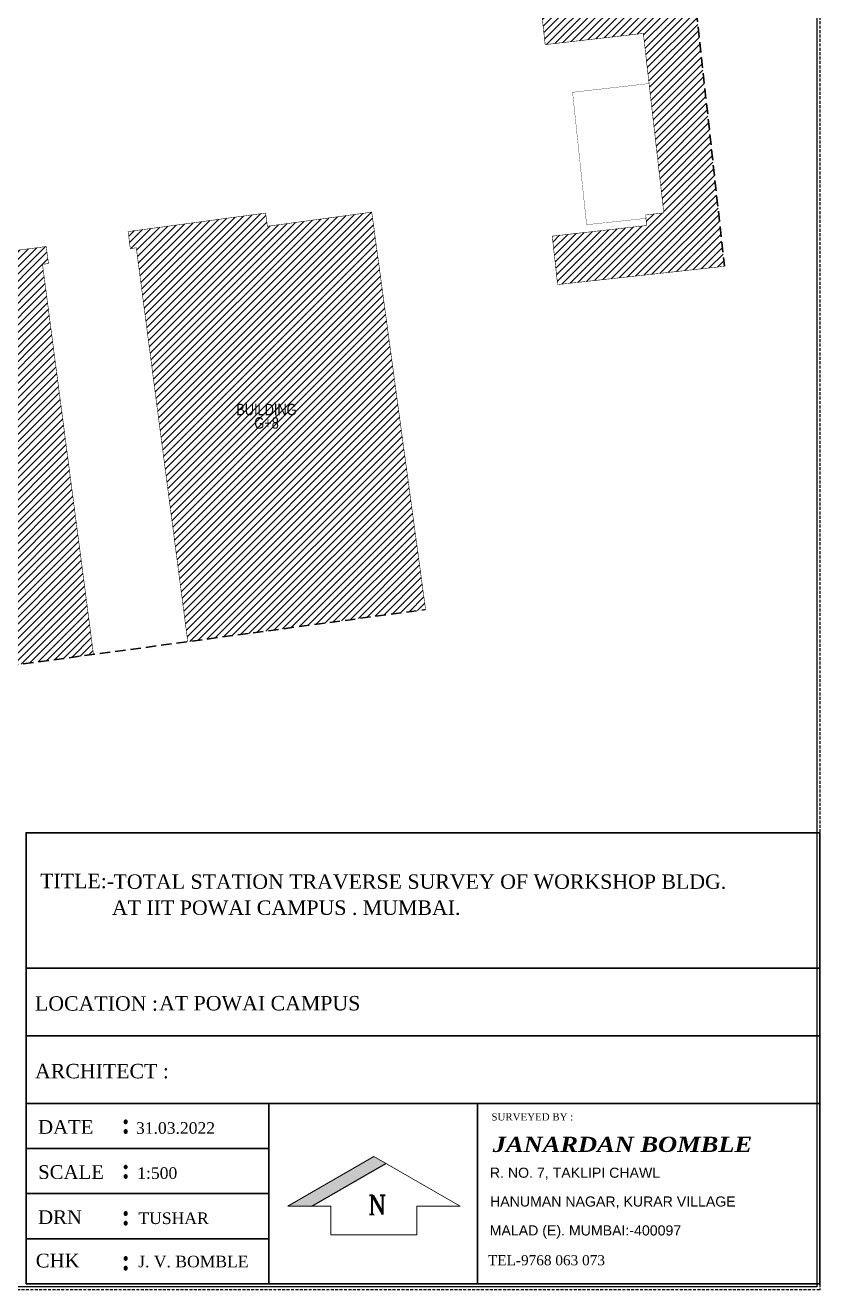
# Model space of a CAD drawing. Header units: inches. Extents: x 1254 to 1542, y 933 to 1230.
# Drawn here: x 1474.4 to 1541.8, y 933.3 to 1040.7 of the extents above; entities that cross this region are included whole.
import ezdxf
from ezdxf.enums import TextEntityAlignment as Align

# ---------------------------------------------------------------- set-up
doc = ezdxf.new("R2010")
doc.units = ezdxf.units.IN
doc.header["$MEASUREMENT"] = 0
doc.linetypes.add('HIDDEN', pattern=[0.375, 0.25, -0.125])
for name, color, linetype in [('bldg.', 1, 'Continuous'), ('comp. wall', 7, 'Continuous'), ('DRAIN (S.W)', 130, 'HIDDEN'), ('HACH BLDG.', 182, 'Continuous'), ('PR LINE', 241, 'Continuous'), ('text', 7, 'Continuous')]:
    doc.layers.add(name, color=color, linetype=linetype)
for name, color, linetype, lineweight in [('NAME-BLOCK', 1, 'Continuous', 13), ('S NO', 7, 'Continuous', 13), ('TXT', 7, 'Continuous', 13)]:
    doc.layers.add(name, color=color, linetype=linetype, lineweight=lineweight)
doc.styles.add('PRERNA1', font='timesbi.ttf')
doc.styles.add('ROMANS', font='romanc.shx')
doc.styles.add('ROMANT', font='times.ttf')
doc.styles.get("Standard").update_dxf_attribs({"font": 'arial.ttf'})
doc.styles.add('style2', font='arial.ttf')
pattern_1 = [(45, (467.107, 39.5311), (-0.30935922, 0.30935922), [])]

# ---------------------------------------------------------------- blocks, each defined once
blk = doc.blocks.new('UN')
at = {"layer": 'NAME-BLOCK', "color": 3}
for p, q in [((3666.836, 3102.923), (3661.659, 3099.935)), ((3666.836, 3102.923), (3661.659, 3099.935)), ((3672.012, 3099.934), (3666.836, 3102.923)), ((3672.012, 3099.934), (3666.836, 3102.923)), ((3661.659, 3099.935), (3664.247, 3099.935)), ((3661.659, 3099.935), (3664.247, 3099.935)), ((3664.247, 3099.935), (3664.247, 3098.21)), ((3664.247, 3099.935), (3664.247, 3098.21)), ((3669.424, 3098.209), (3669.424, 3099.934)), ((3669.424, 3098.209), (3669.424, 3099.934)), ((3669.424, 3099.934), (3672.012, 3099.934)), ((3669.424, 3099.934), (3672.012, 3099.934)), ((3664.247, 3098.21), (3669.424, 3098.209)), ((3664.247, 3098.21), (3669.424, 3098.209))]:
    blk.add_line(p, q, dxfattribs=at)
at = {"layer": 'text'}
blk.add_line((3663.097, 3099.935), (3667.555, 3102.508), dxfattribs=at)
blk.add_line((3663.097, 3099.935), (3667.555, 3102.508), dxfattribs=at)
blk.add_solid([(3661.659, 3099.935), (3663.097, 3099.935), (3666.836, 3102.923), (3667.555, 3102.508)], dxfattribs=at)
at = {"layer": 'text', "color": 0}
blk.add_solid([(3661.659, 3099.935), (3663.097, 3099.935), (3666.836, 3102.923), (3667.555, 3102.508)], dxfattribs=at)
at = {"layer": 'NAME-BLOCK', "color": 0, "style": 'ROMANS'}
blk.add_text('N', height=1.15, rotation=359.79277, dxfattribs=at).set_placement((3667.028, 3099.449), align=Align.CENTER)

msp = doc.modelspace()

# ---------------------------------------------------------------- hatches: boundary and pattern name
at = {"layer": 'HACH BLDG.', "lineweight": 30}
h = msp.add_hatch(dxfattribs=at)
h.set_pattern_fill('ANSI31', color=256, scale=3.5)
h.set_pattern_definition(pattern_1)
h.paths.add_polyline_path([(1530.478, 1049.684), (1517.469, 1048.225), (1518.498, 1039.051), (1526.83, 1040.002), (1526.964, 1038.828), (1528.569, 1024.761), (1527.036, 1024.585), (1527.097, 1023.686), (1519.101, 1022.784), (1519.552, 1018.672), (1533.709, 1020.225)])
h.paths.add_polyline_path([(1522.166, 1042.315), (1524.747, 1042.315), (1524.747, 1043.821), (1522.166, 1043.821)], flags=24)
h.paths.add_polyline_path([(1521.384, 1043.535), (1527.248, 1043.535), (1527.248, 1045.04), (1521.384, 1045.04)], flags=24)
h.paths.add_polyline_path([(1519.593, 1044.975), (1530.455, 1044.975), (1530.455, 1046.481), (1519.593, 1046.481)], flags=24)
h = msp.add_hatch(dxfattribs=at)
h.set_pattern_fill('ANSI31', color=256, scale=3.5)
h.set_pattern_definition(pattern_1)
h.paths.add_polyline_path([(1503.778, 1024.821), (1496.612, 1023.851), (1494.919, 1023.622), (1494.767, 1024.745), (1483.096, 1023.172), (1483.283, 1021.729), (1483.793, 1021.796), (1483.894, 1021.022), (1488.162, 988.346), (1508.346, 991.078)])
h.paths.add_polyline_path([(1493.559, 1006.167), (1496.139, 1006.167), (1496.139, 1007.671), (1493.559, 1007.671)], flags=24)
h.paths.add_polyline_path([(1492.027, 1007.307), (1497.649, 1007.307), (1497.649, 1008.812), (1492.027, 1008.812)], flags=24)
h = msp.add_hatch(dxfattribs=at)
h.set_pattern_fill('ANSI31', color=256, scale=3.5)
h.set_pattern_definition(pattern_1)
h.paths.add_polyline_path([(1475.831, 1020.393), (1476.337, 1020.46), (1476.147, 1021.902), (1458.296, 1019.555), (1438.613, 1016.963), (1440.581, 1001.963), (1441.623, 994.275), (1441.381, 994.234), (1442.983, 982.23), (1480.158, 987.262)])
h.paths.add_polyline_path([(1456.583, 1002.312), (1459.164, 1002.312), (1459.164, 1003.816), (1456.583, 1003.816)], flags=24)
h.paths.add_polyline_path([(1455.052, 1003.452), (1460.673, 1003.452), (1460.673, 1004.957), (1455.052, 1004.957)], flags=24)

# ---------------------------------------------------------------- linework, layer by layer
at = {"layer": 'bldg.', "lineweight": 30, "const_width": 0.045}
for points in [[(1533.709, 1020.225), (1519.552, 1018.672), (1519.101, 1022.784), (1527.097, 1023.686), (1527.036, 1024.585), (1528.569, 1024.761), (1526.964, 1038.828), (1526.83, 1040.002), (1518.498, 1039.051), (1517.469, 1048.225), (1530.478, 1049.684)], [(1488.162, 988.346), (1483.894, 1021.022), (1483.793, 1021.796), (1483.283, 1021.729), (1483.096, 1023.172), (1494.767, 1024.745), (1494.919, 1023.622), (1496.612, 1023.851), (1503.778, 1024.821), (1508.346, 991.078)], [(1442.983, 982.23), (1441.381, 994.234), (1441.623, 994.275), (1440.581, 1001.963), (1438.613, 1016.963), (1458.296, 1019.555), (1476.147, 1021.902), (1476.337, 1020.46), (1475.831, 1020.393), (1480.158, 987.262)]]:
    msp.add_lwpolyline(points, dxfattribs=at)
at = {"layer": 'comp. wall', "color": 55, "linetype": 'HIDDEN', "lineweight": 30, "ltscale": 3.5}
for points in [[(1530.478, 1049.684), (1533.709, 1020.225)], [(1442.983, 982.23), (1508.346, 991.078)]]:
    msp.add_lwpolyline(points, dxfattribs=at)
at = {"layer": 'DRAIN (S.W)', "color": 114}
msp.add_lwpolyline([(1253.652, 1230.034), (1541.799, 1230.034), (1541.799, 933.31), (1253.652, 933.31)], close=True, dxfattribs=at)
at = {"layer": 'DRAIN (S.W)', "color": 240, "linetype": 'Continuous'}
msp.add_lwpolyline([(1253.902, 1229.784), (1541.549, 1229.784), (1541.549, 933.56), (1253.902, 933.56)], close=True, dxfattribs=at)
at = {"layer": 'PR LINE', "linetype": 'HIDDEN', "ltscale": 3, "const_width": 0.025}
msp.add_lwpolyline([(1527.056, 1024.292), (1522.015, 1023.758), (1520.823, 1035.002), (1527.316, 1035.743)], dxfattribs=at)
at = {"layer": 'text', "color": 54, "lineweight": 30}
for p, q in [((1474.436, 960.627), (1541.799, 960.627)), ((1474.436, 954.88), (1541.799, 954.88)), ((1474.436, 949.134), (1541.799, 949.134)), ((1495.051, 949.134), (1495.051, 933.81)), ((1474.436, 945.303), (1495.051, 945.303)), ((1474.436, 941.472), (1495.051, 941.472)), ((1474.436, 937.641), (1495.051, 937.641))]:
    msp.add_line(p, q, dxfattribs=at)
at = {"layer": 'text', "color": 0, "lineweight": 30}
msp.add_line((1512.744, 949.134), (1512.744, 933.81), dxfattribs=at)
at = {"layer": 'text', "color": 54, "lineweight": 30}
for points in [[(1474.436, 933.81), (1474.436, 972.119), (1541.799, 972.119), (1541.799, 933.81)], [(1474.436, 933.81), (1541.799, 933.81)]]:
    msp.add_lwpolyline(points, dxfattribs=at)

# ---------------------------------------------------------------- block references
at = {"layer": 'S NO', "lineweight": 30, "xscale": 1.411350494704555, "yscale": 1.411350494704555, "zscale": 1.411350494704555}
msp.add_blockref('UN', (-3671.226, -3434.699), dxfattribs=at)

# ---------------------------------------------------------------- texts
at = {"layer": 'NAME-BLOCK', "color": 1, "lineweight": 30, "style": 'ROMANT'}
for s, height, p in [('TITLE:-', 1.2261, (1475.632, 967.408)), ('LOCATION :', 1.2261, (1475.192, 957.009)), ('ARCHITECT :', 1.22609, (1475.192, 951.262)), ('DATE ', 1.1675, (1475.458, 946.55)), ('SCALE ', 1.1675, (1475.458, 942.719)), ('DRN  ', 1.1675, (1475.458, 938.888)), ('CHK ', 1.1675, (1475.257, 935.199))]:
    msp.add_text(s, height=height, dxfattribs=at).set_placement(p)
at = {"layer": 'NAME-BLOCK', "color": 0, "lineweight": 30, "style": 'ROMANT'}
for s, height, p in [('TOTAL STATION TRAVERSE SURVEY OF WORKSHOP BLDG.', 1.22609, (1481.86, 967.355)), ('AT IIT POWAI CAMPUS . MUMBAI.', 1.22609, (1481.725, 965.142)), ('AT POWAI CAMPUS', 1.22609, (1485.728, 957.03)), ('SURVEYED BY :', 0.61294, (1513.936, 947.683))]:
    msp.add_text(s, height=height, dxfattribs=at).set_placement(p)
at = {"layer": 'NAME-BLOCK', "lineweight": 30, "char_height": 1.55668, "attachment_point": 1}
for insert in [(1482.523, 948.196), (1482.523, 944.361), (1482.523, 940.417), (1482.523, 936.582)]:
    msp.add_mtext('{\\Fromant.shx;\\C1;:}', dxfattribs=dict(at, insert=insert))
at = {"layer": 'NAME-BLOCK', "color": 0, "lineweight": 30, "char_height": 0.85826, "attachment_point": 1, "style": 'ROMANT'}
for s, insert, width in [('{\\fArial|b0|i0|c0|p34;R. NO. 7, TAKLIPI CHAWL}', (1513.803, 943.675), 25.48233), ('{\\fArial|b0|i0|c0|p34;HANUMAN NAGAR, KURAR VILLAGE}', (1513.818, 941.231), 28.29722), ('{\\fArial|b0|i0|c0|p34;MALAD (E). MUMBAI:-400097}', (1513.788, 938.774), 25.48233), ('TEL-9768 063 073', (1513.637, 936.245), 25.48233)]:
    msp.add_mtext(s, dxfattribs=dict(at, insert=insert, width=width))
at = {"layer": 'text', "color": 0, "lineweight": 30, "style": 'style2', "width": 0.8}
for s, p in [('BUILDING', (1492.278, 1007.575, 100.315)), ('G+8', (1493.809, 1006.434, 100.315))]:
    msp.add_text(s, height=0.97, dxfattribs=at).set_placement(p)
at = {"layer": 'text', "color": 6, "lineweight": 30, "ltscale": 1.5, "style": 'PRERNA1', "width": 1.15}
msp.add_text('JANARDAN BOMBLE', height=1.29245, dxfattribs=at).set_placement((1514.046, 945.009))
at = {"layer": 'TXT', "lineweight": 30, "ltscale": 1.5, "style": 'ROMANT'}
for s, height, p in [('31.03.2022', 0.9879, (1483.765, 946.55)), ('1:500', 0.9879, (1483.872, 942.719)), ('TUSHAR', 0.9879, (1483.972, 938.888)), ('J. V. BOMBLE', 0.98795, (1483.954, 935.21))]:
    msp.add_text(s, height=height, dxfattribs=at).set_placement(p)

doc.saveas('drawing.dxf')
